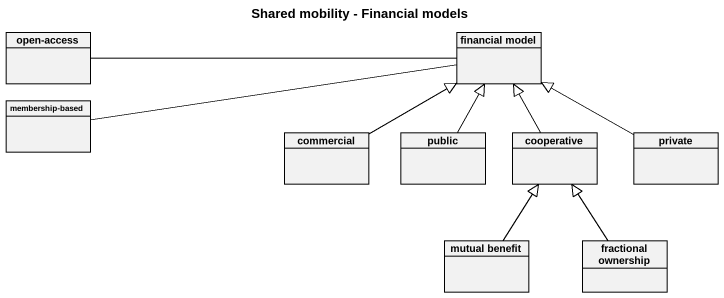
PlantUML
@startuml
title Shared mobility - Financial models
hide circle
hide empty members
class "open-access" as open_access
class "financial model" as financial_model
class "membership-based" as membership_based
class commercial
class public
class cooperative
class private
class "mutual benefit" as mutual_benefit
class "fractional ownership" as fractional_ownership
open_access -right- financial_model
membership_based -right- financial_model
commercial -right-|> financial_model
public -up-|> financial_model
cooperative -up-|> financial_model
private -left-|> financial_model
mutual_benefit -up-|> cooperative
fractional_ownership -up-|> cooperative
@enduml
